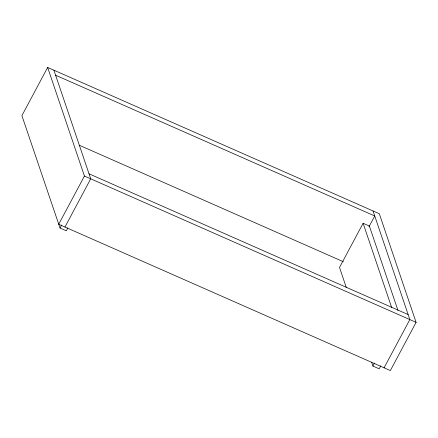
<?xml version="1.0" encoding="UTF-8"?>
<svg xmlns="http://www.w3.org/2000/svg" width="438" height="438" viewBox="0 0 438 438"><rect width="100%" height="100%" fill="white"/><g stroke="black" fill="none" stroke-linecap="round" stroke-linejoin="round"><path stroke-width="0.66" d="M47.649 67.436L84.452 176.054L58.703 224.278L390.351 370.564L416.1 322.346L379.297 213.722L47.649 67.436L21.9 115.654L60.044 228.05L66.302 230.81L67.895 227.826M60.044 228.05L61.654 225.033M64.961 227.037L90.71 178.814L53.907 70.195M397.978 310.438L369.371 226.024L363.113 223.265L339.51 267.47L346.283 287.443M368.944 226.829L374.736 215.978L55.604 75.205M380.786 365.807L379.177 368.823L372.919 366.058L374.512 363.075M384.093 367.805L409.842 319.581L373.039 210.963M79.289 145.235L343.354 261.716M89.013 173.798L408.145 314.572M84.452 176.054L416.1 322.346M363.113 223.265L391.72 307.679M371.61 362.193L372.919 366.058"/></g></svg>
